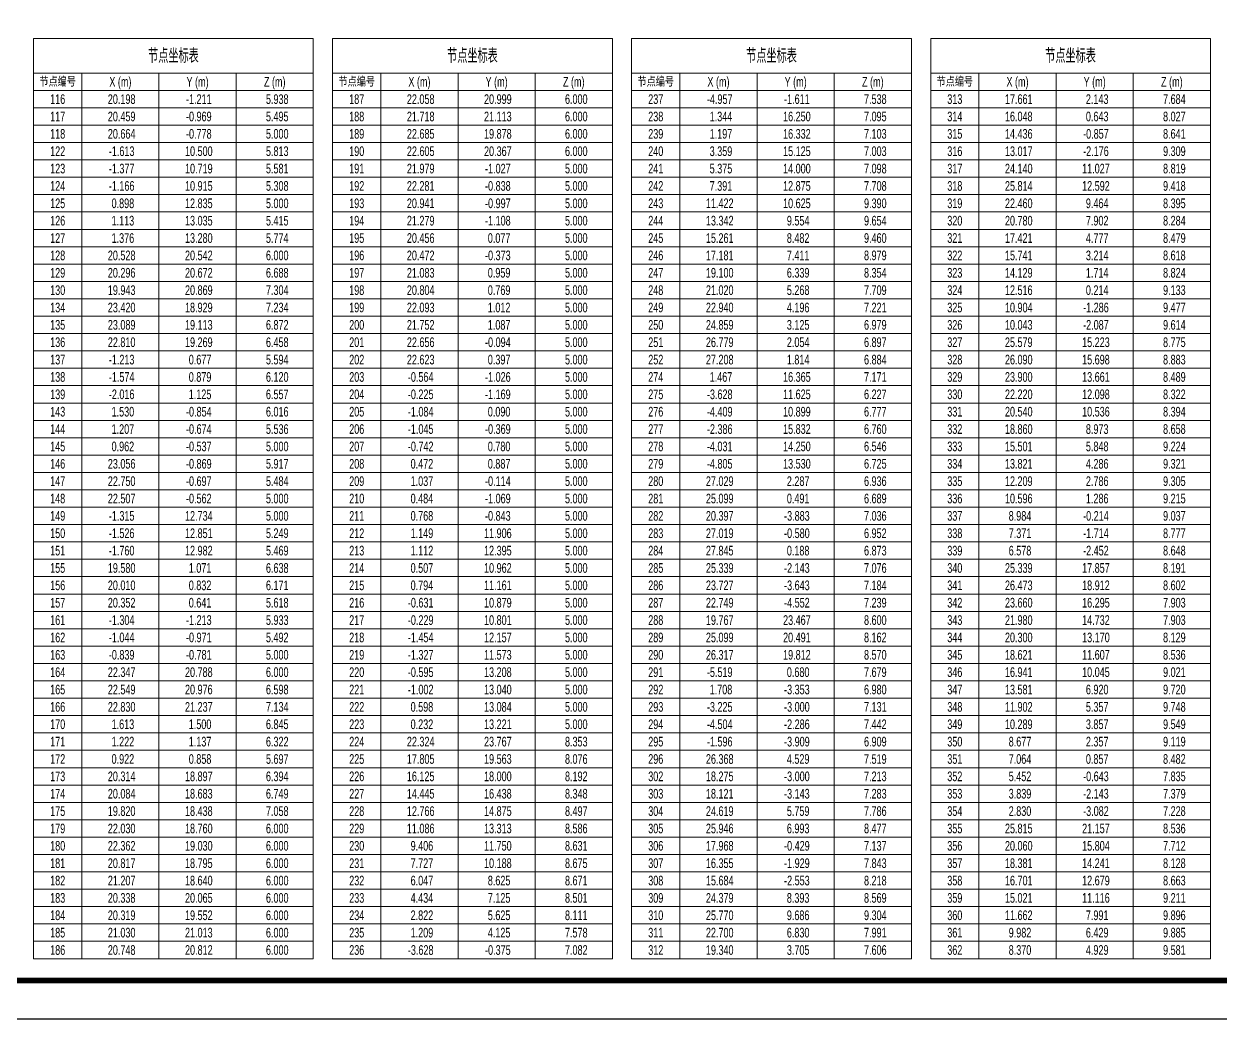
# Model space of a CAD drawing. Header units: millimetres. Extents: x -5285 to 713586, y 0 to 59400.
# Drawn here: x 562361 to 593361, y 0 to 25788 of the extents above; entities that cross this region are included whole.
import ezdxf
from ezdxf.enums import TextEntityAlignment as Align

# ---------------------------------------------------------------- set-up
doc = ezdxf.new("R2010")
doc.units = ezdxf.units.MM
doc.header["$LTSCALE"] = 1000
for name, color, linetype, lineweight in [('BEAM', 161, 'Continuous', 30), ('TD-DIM', 7, 'Continuous', 15), ('TD-TEXT', 2, 'Continuous', 15), ('TK', 252, 'Continuous', 15)]:
    doc.layers.add(name, color=color, linetype=linetype, lineweight=lineweight)
doc.layers.add('PUB_TITLE', color=4, linetype='Continuous')
doc.styles.add('T&D', font='haiwenrs.shx', dxfattribs={"width": 0.7, "bigfont": 'hztxt.shx'})

# ---------------------------------------------------------------- blocks, each defined once
blk = doc.blocks.new('A$C6C48201D')
at = {"layer": 'PUB_TITLE'}
blk.add_lwpolyline([(0, -89100), (0, 0), (126150, 0), (126150, -89100)], close=True, dxfattribs=at)
at = {"layer": 'PUB_TITLE', "const_width": 210}
blk.add_lwpolyline([(3750, -87600), (124650, -87600), (124650, -1500), (3750, -1500)], close=True, dxfattribs=at)
blk = doc.blocks.new('A$C18A829EF')
at = {"layer": 'TK', "ltscale": 0.5}
for p, q in [((15500, 0), (22750, 0)), ((15500, -23850), (15500, 0)), ((22750, 0), (22750, -23850)), ((23250, 0), (30500, 0)), ((23250, -23850), (23250, 0)), ((30500, 0), (30500, -23850)), ((31000, 0), (38250, 0)), ((31000, -23850), (31000, 0)), ((38250, 0), (38250, -23850)), ((38750, 0), (46000, 0)), ((38750, -23850), (38750, 0)), ((46000, 0), (46000, -23850)), ((15500, -900), (22750, -900)), ((16750, -900), (16750, -23850)), ((18750, -900), (18750, -23850)), ((20750, -900), (20750, -23850)), ((23250, -900), (30500, -900)), ((24500, -900), (24500, -23850)), ((26500, -900), (26500, -23850)), ((28500, -900), (28500, -23850)), ((31000, -900), (38250, -900)), ((32250, -900), (32250, -23850)), ((34250, -900), (34250, -23850)), ((36250, -900), (36250, -23850)), ((38750, -900), (46000, -900)), ((40000, -900), (40000, -23850)), ((42000, -900), (42000, -23850)), ((44000, -900), (44000, -23850)), ((15500, -1350), (22750, -1350)), ((23250, -1350), (30500, -1350)), ((31000, -1350), (38250, -1350)), ((38750, -1350), (46000, -1350)), ((15500, -1800), (22750, -1800)), ((23250, -1800), (30500, -1800)), ((31000, -1800), (38250, -1800)), ((38750, -1800), (46000, -1800)), ((15500, -2250), (22750, -2250)), ((23250, -2250), (30500, -2250)), ((31000, -2250), (38250, -2250)), ((38750, -2250), (46000, -2250)), ((15500, -2700), (22750, -2700)), ((23250, -2700), (30500, -2700)), ((31000, -2700), (38250, -2700)), ((38750, -2700), (46000, -2700)), ((15500, -3150), (22750, -3150)), ((23250, -3150), (30500, -3150)), ((31000, -3150), (38250, -3150)), ((38750, -3150), (46000, -3150)), ((15500, -3600), (22750, -3600)), ((23250, -3600), (30500, -3600)), ((31000, -3600), (38250, -3600)), ((38750, -3600), (46000, -3600)), ((15500, -4050), (22750, -4050)), ((23250, -4050), (30500, -4050)), ((31000, -4050), (38250, -4050)), ((38750, -4050), (46000, -4050)), ((15500, -4500), (22750, -4500)), ((23250, -4500), (30500, -4500)), ((31000, -4500), (38250, -4500)), ((38750, -4500), (46000, -4500)), ((15500, -4950), (22750, -4950)), ((23250, -4950), (30500, -4950)), ((31000, -4950), (38250, -4950)), ((38750, -4950), (46000, -4950)), ((15500, -5400), (22750, -5400)), ((23250, -5400), (30500, -5400)), ((31000, -5400), (38250, -5400)), ((38750, -5400), (46000, -5400)), ((15500, -5850), (22750, -5850)), ((23250, -5850), (30500, -5850)), ((31000, -5850), (38250, -5850)), ((38750, -5850), (46000, -5850)), ((15500, -6300), (22750, -6300)), ((23250, -6300), (30500, -6300)), ((31000, -6300), (38250, -6300)), ((38750, -6300), (46000, -6300)), ((15500, -6750), (22750, -6750)), ((23250, -6750), (30500, -6750)), ((31000, -6750), (38250, -6750)), ((38750, -6750), (46000, -6750)), ((15500, -7200), (22750, -7200)), ((23250, -7200), (30500, -7200)), ((31000, -7200), (38250, -7200)), ((38750, -7200), (46000, -7200)), ((15500, -7650), (22750, -7650)), ((23250, -7650), (30500, -7650)), ((31000, -7650), (38250, -7650)), ((38750, -7650), (46000, -7650)), ((15500, -8100), (22750, -8100)), ((23250, -8100), (30500, -8100)), ((31000, -8100), (38250, -8100)), ((38750, -8100), (46000, -8100)), ((15500, -8550), (22750, -8550)), ((23250, -8550), (30500, -8550)), ((31000, -8550), (38250, -8550)), ((38750, -8550), (46000, -8550)), ((15500, -9000), (22750, -9000)), ((23250, -9000), (30500, -9000)), ((31000, -9000), (38250, -9000)), ((38750, -9000), (46000, -9000)), ((15500, -9450), (22750, -9450)), ((23250, -9450), (30500, -9450)), ((31000, -9450), (38250, -9450)), ((38750, -9450), (46000, -9450)), ((15500, -9900), (22750, -9900)), ((23250, -9900), (30500, -9900)), ((31000, -9900), (38250, -9900)), ((38750, -9900), (46000, -9900)), ((15500, -10350), (22750, -10350)), ((23250, -10350), (30500, -10350)), ((31000, -10350), (38250, -10350)), ((38750, -10350), (46000, -10350)), ((15500, -10800), (22750, -10800)), ((23250, -10800), (30500, -10800)), ((31000, -10800), (38250, -10800)), ((38750, -10800), (46000, -10800)), ((15500, -11250), (22750, -11250)), ((23250, -11250), (30500, -11250)), ((31000, -11250), (38250, -11250)), ((38750, -11250), (46000, -11250)), ((15500, -11700), (22750, -11700)), ((23250, -11700), (30500, -11700)), ((31000, -11700), (38250, -11700)), ((38750, -11700), (46000, -11700)), ((15500, -12150), (22750, -12150)), ((23250, -12150), (30500, -12150)), ((31000, -12150), (38250, -12150)), ((38750, -12150), (46000, -12150)), ((15500, -12600), (22750, -12600)), ((23250, -12600), (30500, -12600)), ((31000, -12600), (38250, -12600)), ((38750, -12600), (46000, -12600)), ((15500, -13050), (22750, -13050)), ((23250, -13050), (30500, -13050)), ((31000, -13050), (38250, -13050)), ((38750, -13050), (46000, -13050)), ((15500, -13500), (22750, -13500)), ((23250, -13500), (30500, -13500)), ((31000, -13500), (38250, -13500)), ((38750, -13500), (46000, -13500)), ((15500, -13950), (22750, -13950)), ((23250, -13950), (30500, -13950)), ((31000, -13950), (38250, -13950)), ((38750, -13950), (46000, -13950)), ((15500, -14400), (22750, -14400)), ((23250, -14400), (30500, -14400)), ((31000, -14400), (38250, -14400)), ((38750, -14400), (46000, -14400)), ((15500, -14850), (22750, -14850)), ((23250, -14850), (30500, -14850)), ((31000, -14850), (38250, -14850)), ((38750, -14850), (46000, -14850)), ((15500, -15300), (22750, -15300)), ((23250, -15300), (30500, -15300)), ((31000, -15300), (38250, -15300)), ((38750, -15300), (46000, -15300)), ((15500, -15750), (22750, -15750)), ((23250, -15750), (30500, -15750)), ((31000, -15750), (38250, -15750)), ((38750, -15750), (46000, -15750)), ((15500, -16200), (22750, -16200)), ((23250, -16200), (30500, -16200)), ((31000, -16200), (38250, -16200)), ((38750, -16200), (46000, -16200)), ((15500, -16650), (22750, -16650)), ((23250, -16650), (30500, -16650)), ((31000, -16650), (38250, -16650)), ((38750, -16650), (46000, -16650)), ((15500, -17100), (22750, -17100)), ((23250, -17100), (30500, -17100)), ((31000, -17100), (38250, -17100)), ((38750, -17100), (46000, -17100)), ((15500, -17550), (22750, -17550)), ((23250, -17550), (30500, -17550)), ((31000, -17550), (38250, -17550)), ((38750, -17550), (46000, -17550)), ((15500, -18000), (22750, -18000)), ((23250, -18000), (30500, -18000)), ((31000, -18000), (38250, -18000)), ((38750, -18000), (46000, -18000)), ((15500, -18450), (22750, -18450)), ((23250, -18450), (30500, -18450)), ((31000, -18450), (38250, -18450)), ((38750, -18450), (46000, -18450)), ((15500, -18900), (22750, -18900)), ((23250, -18900), (30500, -18900)), ((31000, -18900), (38250, -18900)), ((38750, -18900), (46000, -18900)), ((15500, -19350), (22750, -19350)), ((23250, -19350), (30500, -19350)), ((31000, -19350), (38250, -19350)), ((38750, -19350), (46000, -19350)), ((15500, -19800), (22750, -19800)), ((23250, -19800), (30500, -19800)), ((31000, -19800), (38250, -19800)), ((38750, -19800), (46000, -19800)), ((15500, -20250), (22750, -20250)), ((23250, -20250), (30500, -20250)), ((31000, -20250), (38250, -20250)), ((38750, -20250), (46000, -20250)), ((15500, -20700), (22750, -20700)), ((23250, -20700), (30500, -20700)), ((31000, -20700), (38250, -20700)), ((38750, -20700), (46000, -20700)), ((15500, -21150), (22750, -21150)), ((23250, -21150), (30500, -21150)), ((31000, -21150), (38250, -21150)), ((38750, -21150), (46000, -21150)), ((15500, -21600), (22750, -21600)), ((23250, -21600), (30500, -21600)), ((31000, -21600), (38250, -21600)), ((38750, -21600), (46000, -21600)), ((15500, -22050), (22750, -22050)), ((23250, -22050), (30500, -22050)), ((31000, -22050), (38250, -22050)), ((38750, -22050), (46000, -22050)), ((15500, -22500), (22750, -22500)), ((23250, -22500), (30500, -22500)), ((31000, -22500), (38250, -22500)), ((38750, -22500), (46000, -22500)), ((15500, -22950), (22750, -22950)), ((23250, -22950), (30500, -22950)), ((31000, -22950), (38250, -22950)), ((38750, -22950), (46000, -22950)), ((15500, -23400), (22750, -23400)), ((23250, -23400), (30500, -23400)), ((31000, -23400), (38250, -23400)), ((38750, -23400), (46000, -23400)), ((22750, -23850), (15500, -23850)), ((30500, -23850), (23250, -23850)), ((38250, -23850), (31000, -23850)), ((46000, -23850), (38750, -23850))]:
    blk.add_line(p, q, dxfattribs=at)
at = {"layer": 'TD-TEXT', "style": 'T&D', "width": 0.7}
for s, height, p in [('节点坐标表', 375, (19125, -450)), ('节点坐标表', 375, (26875, -450)), ('节点坐标表', 375, (34625, -450)), ('节点坐标表', 375, (42375, -450)), ('节点编号', 250, (16125, -1125)), ('X (m)', 250, (17750, -1125)), ('Y (m)', 250, (19750, -1125)), ('Z (m)', 250, (21750, -1125)), ('节点编号', 250, (23875, -1125)), ('X (m)', 250, (25500, -1125)), ('Y (m)', 250, (27500, -1125)), ('Z (m)', 250, (29500, -1125)), ('节点编号', 250, (31625, -1125)), ('X (m)', 250, (33250, -1125)), ('Y (m)', 250, (35250, -1125)), ('Z (m)', 250, (37250, -1125)), ('节点编号', 250, (39375, -1125)), ('X (m)', 250, (41000, -1125)), ('Y (m)', 250, (43000, -1125)), ('Z (m)', 250, (45000, -1125)), ('116', 250, (16125, -1575)), (' 20.198', 250, (17750, -1575)), (' -1.211', 250, (19750, -1575)), ('  5.938', 250, (21750, -1575)), ('187', 250, (23875, -1575)), (' 22.058', 250, (25500, -1575)), (' 20.999', 250, (27500, -1575)), ('  6.000', 250, (29500, -1575)), ('237', 250, (31625, -1575)), (' -4.957', 250, (33250, -1575)), (' -1.611', 250, (35250, -1575)), ('  7.538', 250, (37250, -1575)), ('313', 250, (39375, -1575)), (' 17.661', 250, (41000, -1575)), ('  2.143', 250, (43000, -1575)), ('  7.684', 250, (45000, -1575)), ('117', 250, (16125, -2025)), (' 20.459', 250, (17750, -2025)), (' -0.969', 250, (19750, -2025)), ('  5.495', 250, (21750, -2025)), ('188', 250, (23875, -2025)), (' 21.718', 250, (25500, -2025)), (' 21.113', 250, (27500, -2025)), ('  6.000', 250, (29500, -2025)), ('238', 250, (31625, -2025)), ('  1.344', 250, (33250, -2025)), (' 16.250', 250, (35250, -2025)), ('  7.095', 250, (37250, -2025)), ('314', 250, (39375, -2025)), (' 16.048', 250, (41000, -2025)), ('  0.643', 250, (43000, -2025)), ('  8.027', 250, (45000, -2025)), ('118', 250, (16125, -2475)), (' 20.664', 250, (17750, -2475)), (' -0.778', 250, (19750, -2475)), ('  5.000', 250, (21750, -2475)), ('189', 250, (23875, -2475)), (' 22.685', 250, (25500, -2475)), (' 19.878', 250, (27500, -2475)), ('  6.000', 250, (29500, -2475)), ('239', 250, (31625, -2475)), ('  1.197', 250, (33250, -2475)), (' 16.332', 250, (35250, -2475)), ('  7.103', 250, (37250, -2475)), ('315', 250, (39375, -2475)), (' 14.436', 250, (41000, -2475)), (' -0.857', 250, (43000, -2475)), ('  8.641', 250, (45000, -2475)), ('122', 250, (16125, -2925)), (' -1.613', 250, (17750, -2925)), (' 10.500', 250, (19750, -2925)), ('  5.813', 250, (21750, -2925)), ('190', 250, (23875, -2925)), (' 22.605', 250, (25500, -2925)), (' 20.367', 250, (27500, -2925)), ('  6.000', 250, (29500, -2925)), ('240', 250, (31625, -2925)), ('  3.359', 250, (33250, -2925)), (' 15.125', 250, (35250, -2925)), ('  7.003', 250, (37250, -2925)), ('316', 250, (39375, -2925)), (' 13.017', 250, (41000, -2925)), (' -2.176', 250, (43000, -2925)), ('  9.309', 250, (45000, -2925)), ('123', 250, (16125, -3375)), (' -1.377', 250, (17750, -3375)), (' 10.719', 250, (19750, -3375)), ('  5.581', 250, (21750, -3375)), ('191', 250, (23875, -3375)), (' 21.979', 250, (25500, -3375)), (' -1.027', 250, (27500, -3375)), ('  5.000', 250, (29500, -3375)), ('241', 250, (31625, -3375)), ('  5.375', 250, (33250, -3375)), (' 14.000', 250, (35250, -3375)), ('  7.098', 250, (37250, -3375)), ('317', 250, (39375, -3375)), (' 24.140', 250, (41000, -3375)), (' 11.027', 250, (43000, -3375)), ('  8.819', 250, (45000, -3375)), ('124', 250, (16125, -3825)), (' -1.166', 250, (17750, -3825)), (' 10.915', 250, (19750, -3825)), ('  5.308', 250, (21750, -3825)), ('192', 250, (23875, -3825)), (' 22.281', 250, (25500, -3825)), (' -0.838', 250, (27500, -3825)), ('  5.000', 250, (29500, -3825)), ('242', 250, (31625, -3825)), ('  7.391', 250, (33250, -3825)), (' 12.875', 250, (35250, -3825)), ('  7.708', 250, (37250, -3825)), ('318', 250, (39375, -3825)), (' 25.814', 250, (41000, -3825)), (' 12.592', 250, (43000, -3825)), ('  9.418', 250, (45000, -3825)), ('125', 250, (16125, -4275)), ('  0.898', 250, (17750, -4275)), (' 12.835', 250, (19750, -4275)), ('  5.000', 250, (21750, -4275)), ('193', 250, (23875, -4275)), (' 20.941', 250, (25500, -4275)), (' -0.997', 250, (27500, -4275)), ('  5.000', 250, (29500, -4275)), ('243', 250, (31625, -4275)), (' 11.422', 250, (33250, -4275)), (' 10.625', 250, (35250, -4275)), ('  9.390', 250, (37250, -4275)), ('319', 250, (39375, -4275)), (' 22.460', 250, (41000, -4275)), ('  9.464', 250, (43000, -4275)), ('  8.395', 250, (45000, -4275)), ('126', 250, (16125, -4725)), ('  1.113', 250, (17750, -4725)), (' 13.035', 250, (19750, -4725)), ('  5.415', 250, (21750, -4725)), ('194', 250, (23875, -4725)), (' 21.279', 250, (25500, -4725)), (' -1.108', 250, (27500, -4725)), ('  5.000', 250, (29500, -4725)), ('244', 250, (31625, -4725)), (' 13.342', 250, (33250, -4725)), ('  9.554', 250, (35250, -4725)), ('  9.654', 250, (37250, -4725)), ('320', 250, (39375, -4725)), (' 20.780', 250, (41000, -4725)), ('  7.902', 250, (43000, -4725)), ('  8.284', 250, (45000, -4725)), ('127', 250, (16125, -5175)), ('  1.376', 250, (17750, -5175)), (' 13.280', 250, (19750, -5175)), ('  5.774', 250, (21750, -5175)), ('195', 250, (23875, -5175)), (' 20.456', 250, (25500, -5175)), ('  0.077', 250, (27500, -5175)), ('  5.000', 250, (29500, -5175)), ('245', 250, (31625, -5175)), (' 15.261', 250, (33250, -5175)), ('  8.482', 250, (35250, -5175)), ('  9.460', 250, (37250, -5175)), ('321', 250, (39375, -5175)), (' 17.421', 250, (41000, -5175)), ('  4.777', 250, (43000, -5175)), ('  8.479', 250, (45000, -5175)), ('128', 250, (16125, -5625)), (' 20.528', 250, (17750, -5625)), (' 20.542', 250, (19750, -5625)), ('  6.000', 250, (21750, -5625)), ('196', 250, (23875, -5625)), (' 20.472', 250, (25500, -5625)), (' -0.373', 250, (27500, -5625)), ('  5.000', 250, (29500, -5625)), ('246', 250, (31625, -5625)), (' 17.181', 250, (33250, -5625)), ('  7.411', 250, (35250, -5625)), ('  8.979', 250, (37250, -5625)), ('322', 250, (39375, -5625)), (' 15.741', 250, (41000, -5625)), ('  3.214', 250, (43000, -5625)), ('  8.618', 250, (45000, -5625)), ('129', 250, (16125, -6075)), (' 20.296', 250, (17750, -6075)), (' 20.672', 250, (19750, -6075)), ('  6.688', 250, (21750, -6075)), ('197', 250, (23875, -6075)), (' 21.083', 250, (25500, -6075)), ('  0.959', 250, (27500, -6075)), ('  5.000', 250, (29500, -6075)), ('247', 250, (31625, -6075)), (' 19.100', 250, (33250, -6075)), ('  6.339', 250, (35250, -6075)), ('  8.354', 250, (37250, -6075)), ('323', 250, (39375, -6075)), (' 14.129', 250, (41000, -6075)), ('  1.714', 250, (43000, -6075)), ('  8.824', 250, (45000, -6075)), ('130', 250, (16125, -6525)), (' 19.943', 250, (17750, -6525)), (' 20.869', 250, (19750, -6525)), ('  7.304', 250, (21750, -6525)), ('198', 250, (23875, -6525)), (' 20.804', 250, (25500, -6525)), ('  0.769', 250, (27500, -6525)), ('  5.000', 250, (29500, -6525)), ('248', 250, (31625, -6525)), (' 21.020', 250, (33250, -6525)), ('  5.268', 250, (35250, -6525)), ('  7.709', 250, (37250, -6525)), ('324', 250, (39375, -6525)), (' 12.516', 250, (41000, -6525)), ('  0.214', 250, (43000, -6525)), ('  9.133', 250, (45000, -6525)), ('134', 250, (16125, -6975)), (' 23.420', 250, (17750, -6975)), (' 18.929', 250, (19750, -6975)), ('  7.234', 250, (21750, -6975)), ('199', 250, (23875, -6975)), (' 22.093', 250, (25500, -6975)), ('  1.012', 250, (27500, -6975)), ('  5.000', 250, (29500, -6975)), ('249', 250, (31625, -6975)), (' 22.940', 250, (33250, -6975)), ('  4.196', 250, (35250, -6975)), ('  7.221', 250, (37250, -6975)), ('325', 250, (39375, -6975)), (' 10.904', 250, (41000, -6975)), (' -1.286', 250, (43000, -6975)), ('  9.477', 250, (45000, -6975)), ('135', 250, (16125, -7425)), (' 23.089', 250, (17750, -7425)), (' 19.113', 250, (19750, -7425)), ('  6.872', 250, (21750, -7425)), ('200', 250, (23875, -7425)), (' 21.752', 250, (25500, -7425)), ('  1.087', 250, (27500, -7425)), ('  5.000', 250, (29500, -7425)), ('250', 250, (31625, -7425)), (' 24.859', 250, (33250, -7425)), ('  3.125', 250, (35250, -7425)), ('  6.979', 250, (37250, -7425)), ('326', 250, (39375, -7425)), (' 10.043', 250, (41000, -7425)), (' -2.087', 250, (43000, -7425)), ('  9.614', 250, (45000, -7425)), ('136', 250, (16125, -7875)), (' 22.810', 250, (17750, -7875)), (' 19.269', 250, (19750, -7875)), ('  6.458', 250, (21750, -7875)), ('201', 250, (23875, -7875)), (' 22.656', 250, (25500, -7875)), (' -0.094', 250, (27500, -7875)), ('  5.000', 250, (29500, -7875)), ('251', 250, (31625, -7875)), (' 26.779', 250, (33250, -7875)), ('  2.054', 250, (35250, -7875)), ('  6.897', 250, (37250, -7875)), ('327', 250, (39375, -7875)), (' 25.579', 250, (41000, -7875)), (' 15.223', 250, (43000, -7875)), ('  8.775', 250, (45000, -7875)), ('137', 250, (16125, -8325)), (' -1.213', 250, (17750, -8325)), ('  0.677', 250, (19750, -8325)), ('  5.594', 250, (21750, -8325)), ('202', 250, (23875, -8325)), (' 22.623', 250, (25500, -8325)), ('  0.397', 250, (27500, -8325)), ('  5.000', 250, (29500, -8325)), ('252', 250, (31625, -8325)), (' 27.208', 250, (33250, -8325)), ('  1.814', 250, (35250, -8325)), ('  6.884', 250, (37250, -8325)), ('328', 250, (39375, -8325)), (' 26.090', 250, (41000, -8325)), (' 15.698', 250, (43000, -8325)), ('  8.883', 250, (45000, -8325)), ('138', 250, (16125, -8775)), (' -1.574', 250, (17750, -8775)), ('  0.879', 250, (19750, -8775)), ('  6.120', 250, (21750, -8775)), ('203', 250, (23875, -8775)), (' -0.564', 250, (25500, -8775)), (' -1.026', 250, (27500, -8775)), ('  5.000', 250, (29500, -8775)), ('274', 250, (31625, -8775)), ('  1.467', 250, (33250, -8775)), (' 16.365', 250, (35250, -8775)), ('  7.171', 250, (37250, -8775)), ('329', 250, (39375, -8775)), (' 23.900', 250, (41000, -8775)), (' 13.661', 250, (43000, -8775)), ('  8.489', 250, (45000, -8775)), ('139', 250, (16125, -9225)), (' -2.016', 250, (17750, -9225)), ('  1.125', 250, (19750, -9225)), ('  6.557', 250, (21750, -9225)), ('204', 250, (23875, -9225)), (' -0.225', 250, (25500, -9225)), (' -1.169', 250, (27500, -9225)), ('  5.000', 250, (29500, -9225)), ('275', 250, (31625, -9225)), (' -3.628', 250, (33250, -9225)), (' 11.625', 250, (35250, -9225)), ('  6.227', 250, (37250, -9225)), ('330', 250, (39375, -9225)), (' 22.220', 250, (41000, -9225)), (' 12.098', 250, (43000, -9225)), ('  8.322', 250, (45000, -9225)), ('143', 250, (16125, -9675)), ('  1.530', 250, (17750, -9675)), (' -0.854', 250, (19750, -9675)), ('  6.016', 250, (21750, -9675)), ('205', 250, (23875, -9675)), (' -1.084', 250, (25500, -9675)), ('  0.090', 250, (27500, -9675)), ('  5.000', 250, (29500, -9675)), ('276', 250, (31625, -9675)), (' -4.409', 250, (33250, -9675)), (' 10.899', 250, (35250, -9675)), ('  6.777', 250, (37250, -9675)), ('331', 250, (39375, -9675)), (' 20.540', 250, (41000, -9675)), (' 10.536', 250, (43000, -9675)), ('  8.394', 250, (45000, -9675)), ('144', 250, (16125, -10125)), ('  1.207', 250, (17750, -10125)), (' -0.674', 250, (19750, -10125)), ('  5.536', 250, (21750, -10125)), ('206', 250, (23875, -10125)), (' -1.045', 250, (25500, -10125)), (' -0.369', 250, (27500, -10125)), ('  5.000', 250, (29500, -10125)), ('277', 250, (31625, -10125)), (' -2.386', 250, (33250, -10125)), (' 15.832', 250, (35250, -10125)), ('  6.760', 250, (37250, -10125)), ('332', 250, (39375, -10125)), (' 18.860', 250, (41000, -10125)), ('  8.973', 250, (43000, -10125)), ('  8.658', 250, (45000, -10125)), ('145', 250, (16125, -10575)), ('  0.962', 250, (17750, -10575)), (' -0.537', 250, (19750, -10575)), ('  5.000', 250, (21750, -10575)), ('207', 250, (23875, -10575)), (' -0.742', 250, (25500, -10575)), ('  0.780', 250, (27500, -10575)), ('  5.000', 250, (29500, -10575)), ('278', 250, (31625, -10575)), (' -4.031', 250, (33250, -10575)), (' 14.250', 250, (35250, -10575)), ('  6.546', 250, (37250, -10575)), ('333', 250, (39375, -10575)), (' 15.501', 250, (41000, -10575)), ('  5.848', 250, (43000, -10575)), ('  9.224', 250, (45000, -10575)), ('146', 250, (16125, -11025)), (' 23.056', 250, (17750, -11025)), (' -0.869', 250, (19750, -11025)), ('  5.917', 250, (21750, -11025)), ('208', 250, (23875, -11025)), ('  0.472', 250, (25500, -11025)), ('  0.887', 250, (27500, -11025)), ('  5.000', 250, (29500, -11025)), ('279', 250, (31625, -11025)), (' -4.805', 250, (33250, -11025)), (' 13.530', 250, (35250, -11025)), ('  6.725', 250, (37250, -11025)), ('334', 250, (39375, -11025)), (' 13.821', 250, (41000, -11025)), ('  4.286', 250, (43000, -11025)), ('  9.321', 250, (45000, -11025)), ('147', 250, (16125, -11475)), (' 22.750', 250, (17750, -11475)), (' -0.697', 250, (19750, -11475)), ('  5.484', 250, (21750, -11475)), ('209', 250, (23875, -11475)), ('  1.037', 250, (25500, -11475)), (' -0.114', 250, (27500, -11475)), ('  5.000', 250, (29500, -11475)), ('280', 250, (31625, -11475)), (' 27.029', 250, (33250, -11475)), ('  2.287', 250, (35250, -11475)), ('  6.936', 250, (37250, -11475)), ('335', 250, (39375, -11475)), (' 12.209', 250, (41000, -11475)), ('  2.786', 250, (43000, -11475)), ('  9.305', 250, (45000, -11475)), ('148', 250, (16125, -11925)), (' 22.507', 250, (17750, -11925)), (' -0.562', 250, (19750, -11925)), ('  5.000', 250, (21750, -11925)), ('210', 250, (23875, -11925)), ('  0.484', 250, (25500, -11925)), (' -1.069', 250, (27500, -11925)), ('  5.000', 250, (29500, -11925)), ('281', 250, (31625, -11925)), (' 25.099', 250, (33250, -11925)), ('  0.491', 250, (35250, -11925)), ('  6.689', 250, (37250, -11925)), ('336', 250, (39375, -11925)), (' 10.596', 250, (41000, -11925)), ('  1.286', 250, (43000, -11925)), ('  9.215', 250, (45000, -11925)), ('149', 250, (16125, -12375)), (' -1.315', 250, (17750, -12375)), (' 12.734', 250, (19750, -12375)), ('  5.000', 250, (21750, -12375)), ('211', 250, (23875, -12375)), ('  0.768', 250, (25500, -12375)), (' -0.843', 250, (27500, -12375)), ('  5.000', 250, (29500, -12375)), ('282', 250, (31625, -12375)), (' 20.397', 250, (33250, -12375)), (' -3.883', 250, (35250, -12375)), ('  7.036', 250, (37250, -12375)), ('337', 250, (39375, -12375)), ('  8.984', 250, (41000, -12375)), (' -0.214', 250, (43000, -12375)), ('  9.037', 250, (45000, -12375)), ('150', 250, (16125, -12825)), (' -1.526', 250, (17750, -12825)), (' 12.851', 250, (19750, -12825)), ('  5.249', 250, (21750, -12825)), ('212', 250, (23875, -12825)), ('  1.149', 250, (25500, -12825)), (' 11.906', 250, (27500, -12825)), ('  5.000', 250, (29500, -12825)), ('283', 250, (31625, -12825)), (' 27.019', 250, (33250, -12825)), (' -0.580', 250, (35250, -12825)), ('  6.952', 250, (37250, -12825)), ('338', 250, (39375, -12825)), ('  7.371', 250, (41000, -12825)), (' -1.714', 250, (43000, -12825)), ('  8.777', 250, (45000, -12825)), ('151', 250, (16125, -13275)), (' -1.760', 250, (17750, -13275)), (' 12.982', 250, (19750, -13275)), ('  5.469', 250, (21750, -13275)), ('213', 250, (23875, -13275)), ('  1.112', 250, (25500, -13275)), (' 12.395', 250, (27500, -13275)), ('  5.000', 250, (29500, -13275)), ('284', 250, (31625, -13275)), (' 27.845', 250, (33250, -13275)), ('  0.188', 250, (35250, -13275)), ('  6.873', 250, (37250, -13275)), ('339', 250, (39375, -13275)), ('  6.578', 250, (41000, -13275)), (' -2.452', 250, (43000, -13275)), ('  8.648', 250, (45000, -13275)), ('155', 250, (16125, -13725)), (' 19.580', 250, (17750, -13725)), ('  1.071', 250, (19750, -13725)), ('  6.638', 250, (21750, -13725)), ('214', 250, (23875, -13725)), ('  0.507', 250, (25500, -13725)), (' 10.962', 250, (27500, -13725)), ('  5.000', 250, (29500, -13725)), ('285', 250, (31625, -13725)), (' 25.339', 250, (33250, -13725)), (' -2.143', 250, (35250, -13725)), ('  7.076', 250, (37250, -13725)), ('340', 250, (39375, -13725)), (' 25.339', 250, (41000, -13725)), (' 17.857', 250, (43000, -13725)), ('  8.191', 250, (45000, -13725)), ('156', 250, (16125, -14175)), (' 20.010', 250, (17750, -14175)), ('  0.832', 250, (19750, -14175)), ('  6.171', 250, (21750, -14175)), ('215', 250, (23875, -14175)), ('  0.794', 250, (25500, -14175)), (' 11.161', 250, (27500, -14175)), ('  5.000', 250, (29500, -14175)), ('286', 250, (31625, -14175)), (' 23.727', 250, (33250, -14175)), (' -3.643', 250, (35250, -14175)), ('  7.184', 250, (37250, -14175)), ('341', 250, (39375, -14175)), (' 26.473', 250, (41000, -14175)), (' 18.912', 250, (43000, -14175)), ('  8.602', 250, (45000, -14175)), ('157', 250, (16125, -14625)), (' 20.352', 250, (17750, -14625)), ('  0.641', 250, (19750, -14625)), ('  5.618', 250, (21750, -14625)), ('216', 250, (23875, -14625)), (' -0.631', 250, (25500, -14625)), (' 10.879', 250, (27500, -14625)), ('  5.000', 250, (29500, -14625)), ('287', 250, (31625, -14625)), (' 22.749', 250, (33250, -14625)), (' -4.552', 250, (35250, -14625)), ('  7.239', 250, (37250, -14625)), ('342', 250, (39375, -14625)), (' 23.660', 250, (41000, -14625)), (' 16.295', 250, (43000, -14625)), ('  7.903', 250, (45000, -14625)), ('161', 250, (16125, -15075)), (' -1.304', 250, (17750, -15075)), (' -1.213', 250, (19750, -15075)), ('  5.933', 250, (21750, -15075)), ('217', 250, (23875, -15075)), (' -0.229', 250, (25500, -15075)), (' 10.801', 250, (27500, -15075)), ('  5.000', 250, (29500, -15075)), ('288', 250, (31625, -15075)), (' 19.767', 250, (33250, -15075)), (' 23.467', 250, (35250, -15075)), ('  8.600', 250, (37250, -15075)), ('343', 250, (39375, -15075)), (' 21.980', 250, (41000, -15075)), (' 14.732', 250, (43000, -15075)), ('  7.903', 250, (45000, -15075)), ('162', 250, (16125, -15525)), (' -1.044', 250, (17750, -15525)), (' -0.971', 250, (19750, -15525)), ('  5.492', 250, (21750, -15525)), ('218', 250, (23875, -15525)), (' -1.454', 250, (25500, -15525)), (' 12.157', 250, (27500, -15525)), ('  5.000', 250, (29500, -15525)), ('289', 250, (31625, -15525)), (' 25.099', 250, (33250, -15525)), (' 20.491', 250, (35250, -15525)), ('  8.162', 250, (37250, -15525)), ('344', 250, (39375, -15525)), (' 20.300', 250, (41000, -15525)), (' 13.170', 250, (43000, -15525)), ('  8.129', 250, (45000, -15525)), ('163', 250, (16125, -15975)), (' -0.839', 250, (17750, -15975)), (' -0.781', 250, (19750, -15975)), ('  5.000', 250, (21750, -15975)), ('219', 250, (23875, -15975)), (' -1.327', 250, (25500, -15975)), (' 11.573', 250, (27500, -15975)), ('  5.000', 250, (29500, -15975)), ('290', 250, (31625, -15975)), (' 26.317', 250, (33250, -15975)), (' 19.812', 250, (35250, -15975)), ('  8.570', 250, (37250, -15975)), ('345', 250, (39375, -15975)), (' 18.621', 250, (41000, -15975)), (' 11.607', 250, (43000, -15975)), ('  8.536', 250, (45000, -15975)), ('164', 250, (16125, -16425)), (' 22.347', 250, (17750, -16425)), (' 20.788', 250, (19750, -16425)), ('  6.000', 250, (21750, -16425)), ('220', 250, (23875, -16425)), (' -0.595', 250, (25500, -16425)), (' 13.208', 250, (27500, -16425)), ('  5.000', 250, (29500, -16425)), ('291', 250, (31625, -16425)), (' -5.519', 250, (33250, -16425)), ('  0.680', 250, (35250, -16425)), ('  7.679', 250, (37250, -16425)), ('346', 250, (39375, -16425)), (' 16.941', 250, (41000, -16425)), (' 10.045', 250, (43000, -16425)), ('  9.021', 250, (45000, -16425)), ('165', 250, (16125, -16875)), (' 22.549', 250, (17750, -16875)), (' 20.976', 250, (19750, -16875)), ('  6.598', 250, (21750, -16875)), ('221', 250, (23875, -16875)), (' -1.002', 250, (25500, -16875)), (' 13.040', 250, (27500, -16875)), ('  5.000', 250, (29500, -16875)), ('292', 250, (31625, -16875)), ('  1.708', 250, (33250, -16875)), (' -3.353', 250, (35250, -16875)), ('  6.980', 250, (37250, -16875)), ('347', 250, (39375, -16875)), (' 13.581', 250, (41000, -16875)), ('  6.920', 250, (43000, -16875)), ('  9.720', 250, (45000, -16875)), ('166', 250, (16125, -17325)), (' 22.830', 250, (17750, -17325)), (' 21.237', 250, (19750, -17325)), ('  7.134', 250, (21750, -17325)), ('222', 250, (23875, -17325)), ('  0.598', 250, (25500, -17325)), (' 13.084', 250, (27500, -17325)), ('  5.000', 250, (29500, -17325)), ('293', 250, (31625, -17325)), (' -3.225', 250, (33250, -17325)), (' -3.000', 250, (35250, -17325)), ('  7.131', 250, (37250, -17325)), ('348', 250, (39375, -17325)), (' 11.902', 250, (41000, -17325)), ('  5.357', 250, (43000, -17325)), ('  9.748', 250, (45000, -17325)), ('170', 250, (16125, -17775)), ('  1.613', 250, (17750, -17775)), ('  1.500', 250, (19750, -17775)), ('  6.845', 250, (21750, -17775)), ('223', 250, (23875, -17775)), ('  0.232', 250, (25500, -17775)), (' 13.221', 250, (27500, -17775)), ('  5.000', 250, (29500, -17775)), ('294', 250, (31625, -17775)), (' -4.504', 250, (33250, -17775)), (' -2.286', 250, (35250, -17775)), ('  7.442', 250, (37250, -17775)), ('349', 250, (39375, -17775)), (' 10.289', 250, (41000, -17775)), ('  3.857', 250, (43000, -17775)), ('  9.549', 250, (45000, -17775)), ('171', 250, (16125, -18225)), ('  1.222', 250, (17750, -18225)), ('  1.137', 250, (19750, -18225)), ('  6.322', 250, (21750, -18225)), ('224', 250, (23875, -18225)), (' 22.324', 250, (25500, -18225)), (' 23.767', 250, (27500, -18225)), ('  8.353', 250, (29500, -18225)), ('295', 250, (31625, -18225)), (' -1.596', 250, (33250, -18225)), (' -3.909', 250, (35250, -18225)), ('  6.909', 250, (37250, -18225)), ('350', 250, (39375, -18225)), ('  8.677', 250, (41000, -18225)), ('  2.357', 250, (43000, -18225)), ('  9.119', 250, (45000, -18225)), ('172', 250, (16125, -18675)), ('  0.922', 250, (17750, -18675)), ('  0.858', 250, (19750, -18675)), ('  5.697', 250, (21750, -18675)), ('225', 250, (23875, -18675)), (' 17.805', 250, (25500, -18675)), (' 19.563', 250, (27500, -18675)), ('  8.076', 250, (29500, -18675)), ('296', 250, (31625, -18675)), (' 26.368', 250, (33250, -18675)), ('  4.529', 250, (35250, -18675)), ('  7.519', 250, (37250, -18675)), ('351', 250, (39375, -18675)), ('  7.064', 250, (41000, -18675)), ('  0.857', 250, (43000, -18675)), ('  8.482', 250, (45000, -18675)), ('173', 250, (16125, -19125)), (' 20.314', 250, (17750, -19125)), (' 18.897', 250, (19750, -19125)), ('  6.394', 250, (21750, -19125)), ('226', 250, (23875, -19125)), (' 16.125', 250, (25500, -19125)), (' 18.000', 250, (27500, -19125)), ('  8.192', 250, (29500, -19125)), ('302', 250, (31625, -19125)), (' 18.275', 250, (33250, -19125)), (' -3.000', 250, (35250, -19125)), ('  7.213', 250, (37250, -19125)), ('352', 250, (39375, -19125)), ('  5.452', 250, (41000, -19125)), (' -0.643', 250, (43000, -19125)), ('  7.835', 250, (45000, -19125)), ('174', 250, (16125, -19575)), (' 20.084', 250, (17750, -19575)), (' 18.683', 250, (19750, -19575)), ('  6.749', 250, (21750, -19575)), ('227', 250, (23875, -19575)), (' 14.445', 250, (25500, -19575)), (' 16.438', 250, (27500, -19575)), ('  8.348', 250, (29500, -19575)), ('303', 250, (31625, -19575)), (' 18.121', 250, (33250, -19575)), (' -3.143', 250, (35250, -19575)), ('  7.283', 250, (37250, -19575)), ('353', 250, (39375, -19575)), ('  3.839', 250, (41000, -19575)), (' -2.143', 250, (43000, -19575)), ('  7.379', 250, (45000, -19575)), ('175', 250, (16125, -20025)), (' 19.820', 250, (17750, -20025)), (' 18.438', 250, (19750, -20025)), ('  7.058', 250, (21750, -20025)), ('228', 250, (23875, -20025)), (' 12.766', 250, (25500, -20025)), (' 14.875', 250, (27500, -20025)), ('  8.497', 250, (29500, -20025)), ('304', 250, (31625, -20025)), (' 24.619', 250, (33250, -20025)), ('  5.759', 250, (35250, -20025)), ('  7.786', 250, (37250, -20025)), ('354', 250, (39375, -20025)), ('  2.830', 250, (41000, -20025)), (' -3.082', 250, (43000, -20025)), ('  7.228', 250, (45000, -20025)), ('179', 250, (16125, -20475)), (' 22.030', 250, (17750, -20475)), (' 18.760', 250, (19750, -20475)), ('  6.000', 250, (21750, -20475)), ('229', 250, (23875, -20475)), (' 11.086', 250, (25500, -20475)), (' 13.313', 250, (27500, -20475)), ('  8.586', 250, (29500, -20475)), ('305', 250, (31625, -20475)), (' 25.946', 250, (33250, -20475)), ('  6.993', 250, (35250, -20475)), ('  8.477', 250, (37250, -20475)), ('355', 250, (39375, -20475)), (' 25.815', 250, (41000, -20475)), (' 21.157', 250, (43000, -20475)), ('  8.536', 250, (45000, -20475)), ('180', 250, (16125, -20925)), (' 22.362', 250, (17750, -20925)), (' 19.030', 250, (19750, -20925)), ('  6.000', 250, (21750, -20925)), ('230', 250, (23875, -20925)), ('  9.406', 250, (25500, -20925)), (' 11.750', 250, (27500, -20925)), ('  8.631', 250, (29500, -20925)), ('306', 250, (31625, -20925)), (' 17.968', 250, (33250, -20925)), (' -0.429', 250, (35250, -20925)), ('  7.137', 250, (37250, -20925)), ('356', 250, (39375, -20925)), (' 20.060', 250, (41000, -20925)), (' 15.804', 250, (43000, -20925)), ('  7.712', 250, (45000, -20925)), ('181', 250, (16125, -21375)), (' 20.817', 250, (17750, -21375)), (' 18.795', 250, (19750, -21375)), ('  6.000', 250, (21750, -21375)), ('231', 250, (23875, -21375)), ('  7.727', 250, (25500, -21375)), (' 10.188', 250, (27500, -21375)), ('  8.675', 250, (29500, -21375)), ('307', 250, (31625, -21375)), (' 16.355', 250, (33250, -21375)), (' -1.929', 250, (35250, -21375)), ('  7.843', 250, (37250, -21375)), ('357', 250, (39375, -21375)), (' 18.381', 250, (41000, -21375)), (' 14.241', 250, (43000, -21375)), ('  8.128', 250, (45000, -21375)), ('182', 250, (16125, -21825)), (' 21.207', 250, (17750, -21825)), (' 18.640', 250, (19750, -21825)), ('  6.000', 250, (21750, -21825)), ('232', 250, (23875, -21825)), ('  6.047', 250, (25500, -21825)), ('  8.625', 250, (27500, -21825)), ('  8.671', 250, (29500, -21825)), ('308', 250, (31625, -21825)), (' 15.684', 250, (33250, -21825)), (' -2.553', 250, (35250, -21825)), ('  8.218', 250, (37250, -21825)), ('358', 250, (39375, -21825)), (' 16.701', 250, (41000, -21825)), (' 12.679', 250, (43000, -21825)), ('  8.663', 250, (45000, -21825)), ('183', 250, (16125, -22275)), (' 20.338', 250, (17750, -22275)), (' 20.065', 250, (19750, -22275)), ('  6.000', 250, (21750, -22275)), ('233', 250, (23875, -22275)), ('  4.434', 250, (25500, -22275)), ('  7.125', 250, (27500, -22275)), ('  8.501', 250, (29500, -22275)), ('309', 250, (31625, -22275)), (' 24.379', 250, (33250, -22275)), ('  8.393', 250, (35250, -22275)), ('  8.569', 250, (37250, -22275)), ('359', 250, (39375, -22275)), (' 15.021', 250, (41000, -22275)), (' 11.116', 250, (43000, -22275)), ('  9.211', 250, (45000, -22275)), ('184', 250, (16125, -22725)), (' 20.319', 250, (17750, -22725)), (' 19.552', 250, (19750, -22725)), ('  6.000', 250, (21750, -22725)), ('234', 250, (23875, -22725)), ('  2.822', 250, (25500, -22725)), ('  5.625', 250, (27500, -22725)), ('  8.111', 250, (29500, -22725)), ('310', 250, (31625, -22725)), (' 25.770', 250, (33250, -22725)), ('  9.686', 250, (35250, -22725)), ('  9.304', 250, (37250, -22725)), ('360', 250, (39375, -22725)), (' 11.662', 250, (41000, -22725)), ('  7.991', 250, (43000, -22725)), ('  9.896', 250, (45000, -22725)), ('185', 250, (16125, -23175)), (' 21.030', 250, (17750, -23175)), (' 21.013', 250, (19750, -23175)), ('  6.000', 250, (21750, -23175)), ('235', 250, (23875, -23175)), ('  1.209', 250, (25500, -23175)), ('  4.125', 250, (27500, -23175)), ('  7.578', 250, (29500, -23175)), ('311', 250, (31625, -23175)), (' 22.700', 250, (33250, -23175)), ('  6.830', 250, (35250, -23175)), ('  7.991', 250, (37250, -23175)), ('361', 250, (39375, -23175)), ('  9.982', 250, (41000, -23175)), ('  6.429', 250, (43000, -23175)), ('  9.885', 250, (45000, -23175)), ('186', 250, (16125, -23625)), (' 20.748', 250, (17750, -23625)), (' 20.812', 250, (19750, -23625)), ('  6.000', 250, (21750, -23625)), ('236', 250, (23875, -23625)), (' -3.628', 250, (25500, -23625)), (' -0.375', 250, (27500, -23625)), ('  7.082', 250, (29500, -23625)), ('312', 250, (31625, -23625)), (' 19.340', 250, (33250, -23625)), ('  3.705', 250, (35250, -23625)), ('  7.606', 250, (37250, -23625)), ('362', 250, (39375, -23625)), ('  8.370', 250, (41000, -23625)), ('  4.929', 250, (43000, -23625)), ('  9.581', 250, (45000, -23625))]:
    blk.add_text(s, height=height, dxfattribs=at).set_placement(p, align=Align.MIDDLE_CENTER)

msp = doc.modelspace()

# ---------------------------------------------------------------- block references
at = {"layer": 'BEAM', "ltscale": 0.5}
msp.add_blockref('A$C18A829EF', (547111.4, 25414.8), dxfattribs=at)
at = {"layer": 'TD-DIM', "ltscale": 0.5, "xscale": 0.6666666666666666, "yscale": 0.6666666666666666, "zscale": 0.6666666666666666}
msp.add_blockref('A$C6C48201D', (538324, 59400), dxfattribs=at)

doc.saveas('drawing.dxf')
